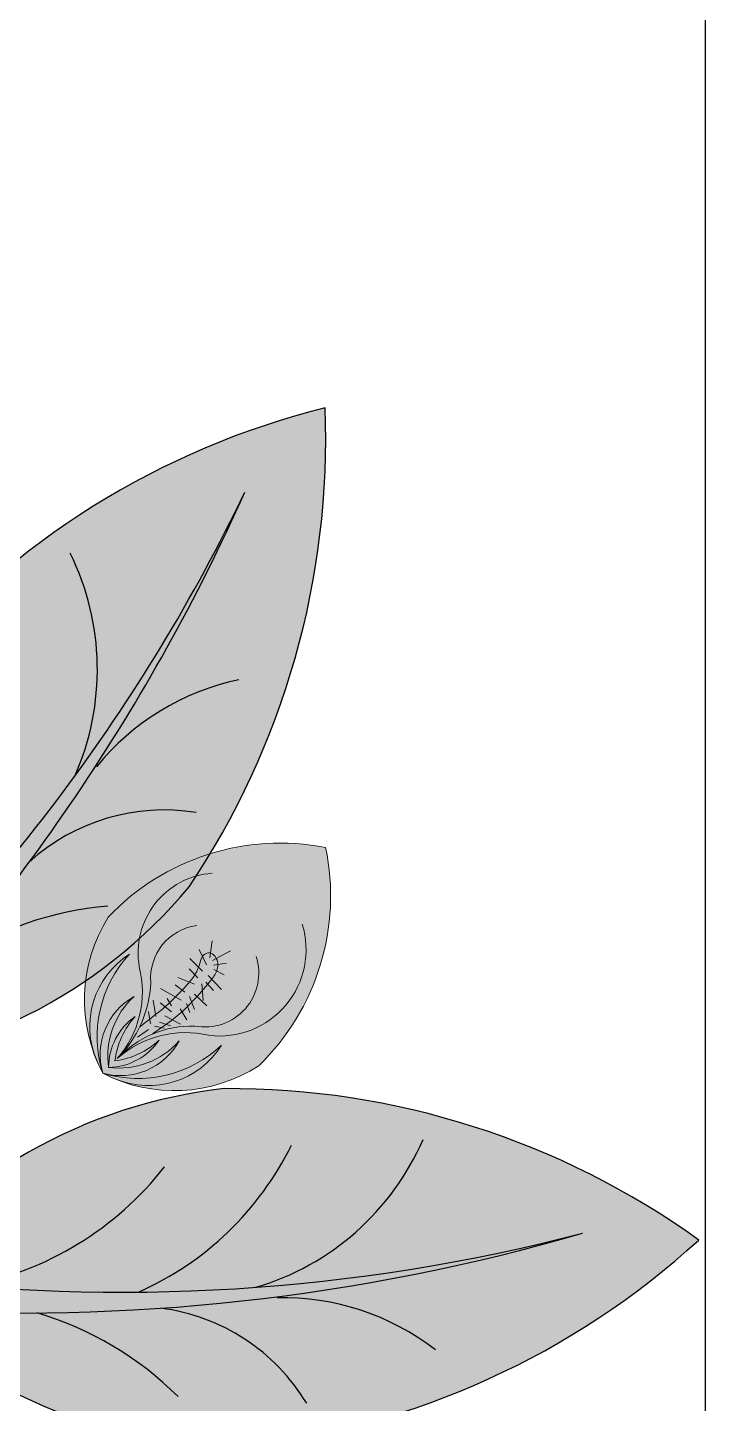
# Model space of a CAD drawing. Header units: inches. Extents: x 9636 to 21597, y -10243 to 557.
# Drawn here: x 15052.86 to 15058.19, y -8351.36 to -8340.56 of the extents above; entities that cross this region are included whole.
import ezdxf

# ---------------------------------------------------------------- set-up
doc = ezdxf.new("R2010")
doc.units = ezdxf.units.IN
doc.header["$MEASUREMENT"] = 0
doc.layers.add('MESA', color=7, linetype='Continuous')

# ---------------------------------------------------------------- blocks, each defined once
blk = doc.blocks.new('FF')
at = {"layer": 'MESA', "ltscale": 0.8}
h = blk.add_hatch(color=85, dxfattribs=at)
h.dxf.hatch_style = 1
h.set_gradient(color1=(103, 159, 96), color2=(179, 207, 175), one_color=1, tint=0.75, name='INVCURVED')
h.paths.add_polyline_path([(15051.88542199361, -8345.614048380927, 0.1995123331975758), (15051.27752440567, -8348.611044053774, 0.0967495278531692), (15054.57163339179, -8344.203401892313, -0.08665420676483183), (15051.5292811699, -8348.70885544799, 0.1924888780828612), (15054.13263042975, -8347.30402121665, 0.1586077411667837), (15055.20232684292, -8343.542536037734, 0.1586077411660197)])
h = blk.add_hatch(color=85, dxfattribs=at)
h.dxf.hatch_style = 1
h.set_gradient(color1=(103, 159, 96), color2=(52, 80, 48), one_color=1, tint=0.25)
h.paths.add_polyline_path([(15054.57163339179, -8344.20340189233, -0.09674952785286056), (15051.27752440567, -8348.611044053774, 0.007527451123012324), (15051.30238952974, -8348.728401659633, 0.01429188129494994), (15051.5292811699, -8348.70885544799, 0.08665420676455064)])
h = blk.add_hatch(color=7, dxfattribs=at)
h.dxf.hatch_style = 1
h.set_gradient(color1=(237, 238, 238), one_color=1, tint=1)
h.paths.add_polyline_path([(15055.20557432329, -8346.994223635578, 0.2569091805170801), (15053.49838294228, -8347.54207984482, 0.2403030205165218), (15053.39963460802, -8348.646904948848, -0.3583807301859824), (15053.66511874214, -8347.83192821943, 0.2702333190890776), (15053.45588036167, -8348.76731827777, -0.3489770048102109), (15053.70259644614, -8348.164127584676, 0.2509502793129825), (15053.50138600015, -8348.721204039883, -0.2453890551403372), (15053.70910912176, -8348.321661415132, 0.1532458537889449), (15053.55136303443, -8348.670558604923, 0.1518402250092038), (15053.89553800451, -8348.510558246868, 0.00137366511991412), (15053.89813382123, -8348.508191432978, -0.245389055139057), (15053.50138600013, -8348.721204039859, 0.2509502793127925), (15054.05574026911, -8348.512610739432, -0.3489770048638718), (15053.45588036167, -8348.767318277844, 0.2702333191166405), (15054.3884082003, -8348.545671957214, -0.358380731124288), (15053.57703027227, -8348.821959408671, 0.240303021013481), (15054.68044603714, -8348.708542485881, 0.2569091805174252)])
edge = h.paths.add_edge_path(flags=16)
edge.add_arc((15052.91726097226, -8348.007398465908), 0.9171471623533068, 315.2966197899221, 316.79598047568714, ccw=False)
edge.add_arc((15054.16010170847, -8349.205656410028), 0.8094255828753036, 135.1968424635416, 136.8957578018948, ccw=False)
edge.add_arc((15052.91726097226, -8348.007398465903), 0.9171471623533068, 316.7959804753319, 334.3550530994097)
edge.add_spline(control_points=[(15053.74540251649, -8348.403257391912), (15053.74812552613, -8348.401021095298), (15053.77362410546, -8348.380234269165), (15053.79981381828, -8348.360312963721), (15053.82320254267, -8348.342611383925)], knot_values=[0.2471511740125481, 0.2471511740125481, 0.2471511740125481, 0.2471511740125481, 0.247785628570655, 0.2530743171580143, 0.2530743171580143, 0.2530743171580143, 0.2530743171580143], degree=3, periodic=0)
edge.add_spline(control_points=[(15053.82320254267, -8348.342611383925), (15053.83874749515, -8348.330846303783), (15053.85429435141, -8348.319119153486), (15053.86968260524, -8348.307252552722)], knot_values=[0.2436361292652643, 0.2436361292652643, 0.2436361292652643, 0.2436361292652643, 0.2471511740125481, 0.2471511740125481, 0.2471511740125481, 0.2471511740125481], degree=3, periodic=0)
edge.add_spline(control_points=[(15053.86968260524, -8348.307252552722), (15053.88727052974, -8348.293689683233), (15053.91281981182, -8348.273484798263), (15053.93740356832, -8348.252314008841), (15053.94517942354, -8348.245453293526)], knot_values=[0.2377304945037521, 0.2377304945037521, 0.2377304945037521, 0.2377304945037521, 0.2417479965750198, 0.2436361292652643, 0.2436361292652643, 0.2436361292652643, 0.2436361292652643], degree=3, periodic=0)
edge.add_spline(control_points=[(15053.94517942354, -8348.245453293526), (15053.95717255743, -8348.234871630793), (15053.96896588308, -8348.224070991666), (15053.98061334235, -8348.213075896007)], knot_values=[0.2348183224622999, 0.2348183224622999, 0.2348183224622999, 0.2348183224622999, 0.2377304945037521, 0.2377304945037521, 0.2377304945037521, 0.2377304945037521], degree=3, periodic=0)
edge.add_spline(control_points=[(15053.98061334235, -8348.213075896007), (15053.99616135473, -8348.198398713674), (15054.01144944541, -8348.183375026028), (15054.02660592335, -8348.168063157294)], knot_values=[0.2309309092598198, 0.2309309092598198, 0.2309309092598198, 0.2309309092598198, 0.2348183224622999, 0.2348183224622999, 0.2348183224622999, 0.2348183224622999], degree=3, periodic=0)
edge.add_spline(control_points=[(15054.02660592335, -8348.168063157294), (15054.04399488803, -8348.150495913393), (15054.06121061248, -8348.132549340227), (15054.07844686523, -8348.114311517389)], knot_values=[0.2264708961110354, 0.2264708961110354, 0.2264708961110354, 0.2264708961110354, 0.2309309092598199, 0.2309309092598199, 0.2309309092598199, 0.2309309092598199], degree=3, periodic=0)
edge.add_spline(control_points=[(15054.07844686523, -8348.114311517389), (15054.08251726973, -8348.110004588425), (15054.10163251347, -8348.089708020501), (15054.12082923912, -8348.069079010753), (15054.13510278769, -8348.052356694994)], knot_values=[0.2215260703448321, 0.2215260703448321, 0.2215260703448321, 0.2215260703448321, 0.222579318859487, 0.2264708961110354, 0.2264708961110354, 0.2264708961110354, 0.2264708961110354], degree=3, periodic=0)
edge.add_spline(control_points=[(15054.13510278769, -8348.052356694994), (15054.15108863577, -8348.033628317951), (15054.16602804185, -8348.01428872747), (15054.1786781335, -8347.993942638886)], knot_values=[0.2171676473178, 0.2171676473178, 0.2171676473178, 0.2171676473178, 0.2215260703448321, 0.2215260703448321, 0.2215260703448321, 0.2215260703448321], degree=3, periodic=0)
edge.add_spline(control_points=[(15054.1786781335, -8347.993942638886), (15054.18825377579, -8347.978541417178), (15054.19828162879, -8347.95915290568), (15054.20558417789, -8347.93866274335), (15054.20681327073, -8347.935030199844)], knot_values=[0.2131642620453263, 0.2131642620453263, 0.2131642620453263, 0.2131642620453263, 0.2164634238997696, 0.2171676473178, 0.2171676473178, 0.2171676473178, 0.2171676473178], degree=3, periodic=0)
edge.add_spline(control_points=[(15054.20681327073, -8347.935030199844), (15054.21308652645, -8347.916489798696), (15054.22032248786, -8347.88760248818), (15054.23292948126, -8347.858830578856), (15054.23844886624, -8347.850425772296)], knot_values=[0.2077773224475375, 0.2077773224475375, 0.2077773224475375, 0.2077773224475375, 0.2113716592103856, 0.2131642620453263, 0.2131642620453263, 0.2131642620453263, 0.2131642620453263], degree=3, periodic=0)
edge.add_spline(control_points=[(15054.23844886624, -8347.850425772296), (15054.2432194192, -8347.843161271814), (15054.25932399408, -8347.82529250097), (15054.28684435077, -8347.820093966606), (15054.30193273473, -8347.823808330255)], knot_values=[0.203445163018474, 0.203445163018474, 0.203445163018474, 0.203445163018474, 0.2049945578871382, 0.2077773224475375, 0.2077773224475375, 0.2077773224475375, 0.2077773224475375], degree=3, periodic=0)
edge.add_spline(control_points=[(15054.30193273473, -8347.823808330255), (15054.30284848791, -8347.824033764624), (15054.32132075356, -8347.829158644381), (15054.3363891149, -8347.846688536072), (15054.34623337828, -8347.864613993075), (15054.34704464832, -8347.86616411484)], knot_values=[0.1996944706411438, 0.1996944706411438, 0.1996944706411438, 0.1996944706411438, 0.1998633638435843, 0.2031371852270858, 0.203445163018474, 0.203445163018474, 0.203445163018474, 0.203445163018474], degree=3, periodic=0)
edge.add_spline(control_points=[(15054.34704464832, -8347.86616411484), (15054.35269988579, -8347.876969772926), (15054.35809974625, -8347.892343988915), (15054.35929970996, -8347.9085567416), (15054.3593515848, -8347.912947736973)], knot_values=[0.1967564236367511, 0.1967564236367511, 0.1967564236367511, 0.1967564236367511, 0.1989032889930779, 0.1996944706411438, 0.1996944706411438, 0.1996944706411438, 0.1996944706411438], degree=3, periodic=0)
edge.add_spline(control_points=[(15054.3593515848, -8347.912947736973), (15054.35949751907, -8347.925300483728), (15054.3566986797, -8347.942857558135), (15054.35114985077, -8347.95924722708), (15054.34937480813, -8347.963835702181)], knot_values=[0.1936429904609736, 0.1936429904609736, 0.1936429904609736, 0.1936429904609736, 0.1958687424163022, 0.1967564236367511, 0.1967564236367511, 0.1967564236367511, 0.1967564236367511], degree=3, periodic=0)
edge.add_spline(control_points=[(15054.34937480813, -8347.963835702181), (15054.34036133306, -8347.9871354838), (15054.3263714148, -8348.008258043708), (15054.31140478719, -8348.02857299115)], knot_values=[0.1891354409754396, 0.1891354409754396, 0.1891354409754396, 0.1891354409754396, 0.1936429904609736, 0.1936429904609736, 0.1936429904609736, 0.1936429904609736], degree=3, periodic=0)
edge.add_spline(control_points=[(15054.31140478719, -8348.02857299115), (15054.3100438738, -8348.030420226527), (15054.29987994802, -8348.044085268788), (15054.289436635, -8348.05743899329), (15054.28022770611, -8348.0688049544)], knot_values=[0.1860923947748148, 0.1860923947748148, 0.1860923947748148, 0.1860923947748148, 0.186502265629451, 0.1891354409754396, 0.1891354409754396, 0.1891354409754396, 0.1891354409754396], degree=3, periodic=0)
edge.add_spline(control_points=[(15054.28022770611, -8348.0688049544), (15054.2662046486, -8348.08611267043), (15054.25178220695, -8348.10298181109), (15054.23709088087, -8348.11956761772)], knot_values=[0.1820826809719926, 0.1820826809719926, 0.1820826809719926, 0.1820826809719926, 0.1860923947748149, 0.1860923947748149, 0.1860923947748149, 0.1860923947748149], degree=3, periodic=0)
edge.add_spline(control_points=[(15054.23709088087, -8348.11956761772), (15054.2235649811, -8348.134837713611), (15054.20981116471, -8348.149867644863), (15054.19593127325, -8348.164778561331)], knot_values=[0.1783910477803653, 0.1783910477803653, 0.1783910477803653, 0.1783910477803653, 0.1820826809719925, 0.1820826809719925, 0.1820826809719925, 0.1820826809719925], degree=3, periodic=0)
edge.add_spline(control_points=[(15054.19593127325, -8348.164778561331), (15054.19173140526, -8348.169290403584), (15054.17773936866, -8348.18424439156), (15054.16365105727, -8348.199115145024), (15054.15371728895, -8348.209433610407)], knot_values=[0.1746797876871894, 0.1746797876871894, 0.1746797876871894, 0.1746797876871894, 0.175796826109966, 0.1783910477803653, 0.1783910477803653, 0.1783910477803653, 0.1783910477803653], degree=3, periodic=0)
edge.add_spline(control_points=[(15054.15371728895, -8348.209433610407), (15054.14293645675, -8348.22063194324), (15054.13205451448, -8348.231740296895), (15054.12102186135, -8348.242713005944)], knot_values=[0.171864353741853, 0.171864353741853, 0.171864353741853, 0.171864353741853, 0.1746797876871893, 0.1746797876871893, 0.1746797876871893, 0.1746797876871893], degree=3, periodic=0)
edge.add_spline(control_points=[(15054.12102186135, -8348.242713005944), (15054.10689696305, -8348.25676115896), (15054.09252503158, -8348.270586974202), (15054.07780197796, -8348.284094621204)], knot_values=[0.1682598066156458, 0.1682598066156458, 0.1682598066156458, 0.1682598066156458, 0.171864353741853, 0.171864353741853, 0.171864353741853, 0.171864353741853], degree=3, periodic=0)
edge.add_spline(control_points=[(15054.07780197796, -8348.284094621204), (15054.05719185356, -8348.303003353878), (15054.03221240021, -8348.324449112213), (15054.00589371605, -8348.344675630786), (15054.00199125261, -8348.347632396244)], knot_values=[0.1623418216133556, 0.1623418216133556, 0.1623418216133556, 0.1623418216133556, 0.1673876610569998, 0.1682598066156458, 0.1682598066156458, 0.1682598066156458, 0.1682598066156458], degree=3, periodic=0)
edge.add_spline(control_points=[(15054.00199125261, -8348.347632396244), (15053.98548805123, -8348.360136317584), (15053.96855876759, -8348.372209992101), (15053.95160128644, -8348.384036601748)], knot_values=[0.1586535887747186, 0.1586535887747186, 0.1586535887747186, 0.1586535887747186, 0.1623418216133555, 0.1623418216133555, 0.1623418216133555, 0.1623418216133555], degree=3, periodic=0)
edge.add_spline(control_points=[(15053.95160128644, -8348.384036601748), (15053.93955302801, -8348.39243938564), (15053.92749053527, -8348.400717449313), (15053.91555651547, -8348.408936493695)], knot_values=[0.1560331062850654, 0.1560331062850654, 0.1560331062850654, 0.1560331062850654, 0.1586535887747186, 0.1586535887747186, 0.1586535887747186, 0.1586535887747186], degree=3, periodic=0)
edge.add_spline(control_points=[(15053.91555651547, -8348.408936493695), (15053.89702727195, -8348.42169771561), (15053.8721611712, -8348.438920106364), (15053.84886690873, -8348.456335541201), (15053.84271640864, -8348.461051584749)], knot_values=[0.1504801710943955, 0.1504801710943955, 0.1504801710943955, 0.1504801710943955, 0.1545488385723417, 0.1560331062850654, 0.1560331062850654, 0.1560331062850654, 0.1560331062850654], degree=3, periodic=0)
edge.add_arc((15054.16010170846, -8349.205656410031), 0.8094255828753039, 113.0859640367156, 135.1968424631406)
at = {"layer": 'MESA', "lineweight": 5, "ltscale": 0.8}
h = blk.add_hatch(color=83, dxfattribs=at)
h.dxf.hatch_style = 1
h.set_gradient(color1=(117, 211, 105), one_color=1, tint=1)
h.paths.add_polyline_path([(15053.66511874214, -8347.83192821943, 0.3583807301414101), (15053.39963460798, -8348.64690494875, 0.02724021252780064), (15053.4558803617, -8348.76731827788, -0.27023331912118)])
h.paths.add_polyline_path([(15053.50138600015, -8348.72120403986, -0.2509502793036039), (15053.70259644614, -8348.164127584676, 0.3489770048638718), (15053.4558803617, -8348.767318277867, 0.3489770048564635), (15054.05574026911, -8348.512610739432, -0.2509502793046178)])
h.paths.add_polyline_path([(15053.70910912176, -8348.321661415132, 0.2453890551401661), (15053.50138600015, -8348.72120403988, 0.2453890551330679), (15053.89813382123, -8348.508191432978, -0.1532458537798691), (15053.55136303444, -8348.670558604903, -0.1532458537804744)], flags=17)
h.paths.add_polyline_path([(15053.45588036167, -8348.767318277842, 0.02724021243329556), (15053.57703027405, -8348.821959409346, 0.3583807303279284), (15054.3884082003, -8348.545671957214, -0.2702333191168038)])
h = blk.add_hatch(color=95, dxfattribs=at)
h.dxf.hatch_style = 1
h.set_gradient(color1=(68, 182, 53), color2=(121, 213, 109), one_color=1, tint=0.6299999952316284, name='CYLINDER')
edge = h.paths.add_edge_path()
edge.add_spline(control_points=[(15054.34937480813, -8347.963835702181), (15054.35114985077, -8347.95924722708), (15054.3566986797, -8347.942857558135), (15054.35949751907, -8347.925300483728), (15054.3593515848, -8347.912947736973)], knot_values=[0.1936429904609736, 0.1936429904609736, 0.1936429904609736, 0.1936429904609736, 0.1945306716814224, 0.1967564236367511, 0.1967564236367511, 0.1967564236367511, 0.1967564236367511], degree=3, periodic=0)
edge.add_spline(control_points=[(15054.3593515848, -8347.912947736973), (15054.35929970996, -8347.9085567416), (15054.35809974625, -8347.892343988915), (15054.35269988579, -8347.876969772926), (15054.34704464832, -8347.86616411484)], knot_values=[0.1967564236367511, 0.1967564236367511, 0.1967564236367511, 0.1967564236367511, 0.197547605284817, 0.1996944706411439, 0.1996944706411439, 0.1996944706411439, 0.1996944706411439], degree=3, periodic=0)
edge.add_spline(control_points=[(15054.34704464832, -8347.86616411484), (15054.34623337828, -8347.864613993075), (15054.3363891149, -8347.846688536072), (15054.32132075356, -8347.829158644381), (15054.30284848791, -8347.824033764624), (15054.30193273473, -8347.823808330255)], knot_values=[0.1996944706411439, 0.1996944706411439, 0.1996944706411439, 0.1996944706411439, 0.2000024484325321, 0.2032762698160336, 0.2034451630184741, 0.2034451630184741, 0.2034451630184741, 0.2034451630184741], degree=3, periodic=0)
edge.add_spline(control_points=[(15054.30193273473, -8347.823808330255), (15054.28684435077, -8347.820093966606), (15054.25932399408, -8347.82529250097), (15054.2432194192, -8347.843161271814), (15054.23844886624, -8347.850425772296)], knot_values=[0.2034451630184741, 0.2034451630184741, 0.2034451630184741, 0.2034451630184741, 0.2062279275788734, 0.2077773224475375, 0.2077773224475375, 0.2077773224475375, 0.2077773224475375], degree=3, periodic=0)
edge.add_spline(control_points=[(15054.23844886624, -8347.850425772296), (15054.23292948126, -8347.858830578856), (15054.22032248786, -8347.88760248818), (15054.21308652645, -8347.916489798696), (15054.20681327073, -8347.935030199844)], knot_values=[0.2077773224475375, 0.2077773224475375, 0.2077773224475375, 0.2077773224475375, 0.2095699252824783, 0.2131642620453263, 0.2131642620453263, 0.2131642620453263, 0.2131642620453263], degree=3, periodic=0)
edge.add_spline(control_points=[(15054.20681327073, -8347.935030199844), (15054.20558417789, -8347.93866274335), (15054.19828162879, -8347.95915290568), (15054.18825377579, -8347.978541417178), (15054.1786781335, -8347.993942638886)], knot_values=[0.2131642620453263, 0.2131642620453263, 0.2131642620453263, 0.2131642620453263, 0.2138684854633567, 0.2171676473178, 0.2171676473178, 0.2171676473178, 0.2171676473178], degree=3, periodic=0)
edge.add_spline(control_points=[(15054.1786781335, -8347.993942638886), (15054.16602804185, -8348.01428872747), (15054.15108863577, -8348.033628317951), (15054.13510278769, -8348.052356694994)], knot_values=[0.2171676473178, 0.2171676473178, 0.2171676473178, 0.2171676473178, 0.2215260703448321, 0.2215260703448321, 0.2215260703448321, 0.2215260703448321], degree=3, periodic=0)
edge.add_spline(control_points=[(15054.13510278769, -8348.052356694994), (15054.12082923912, -8348.069079010753), (15054.10163251347, -8348.089708020501), (15054.08251726973, -8348.110004588425), (15054.07844686523, -8348.114311517389)], knot_values=[0.2215260703448321, 0.2215260703448321, 0.2215260703448321, 0.2215260703448321, 0.2254176475963806, 0.2264708961110354, 0.2264708961110354, 0.2264708961110354, 0.2264708961110354], degree=3, periodic=0)
edge.add_spline(control_points=[(15054.07844686523, -8348.114311517389), (15054.06121061248, -8348.132549340227), (15054.04399488803, -8348.150495913393), (15054.02660592335, -8348.168063157294)], knot_values=[0.2264708961110354, 0.2264708961110354, 0.2264708961110354, 0.2264708961110354, 0.2309309092598199, 0.2309309092598199, 0.2309309092598199, 0.2309309092598199], degree=3, periodic=0)
edge.add_spline(control_points=[(15054.02660592335, -8348.168063157294), (15054.01144944541, -8348.183375026028), (15053.99616135473, -8348.198398713674), (15053.98061334235, -8348.213075896007)], knot_values=[0.2309309092598199, 0.2309309092598199, 0.2309309092598199, 0.2309309092598199, 0.2348183224622999, 0.2348183224622999, 0.2348183224622999, 0.2348183224622999], degree=3, periodic=0)
edge.add_spline(control_points=[(15053.98061334235, -8348.213075896007), (15053.96896588308, -8348.224070991666), (15053.95717255743, -8348.234871630793), (15053.94517942354, -8348.245453293526)], knot_values=[0.2348183224622999, 0.2348183224622999, 0.2348183224622999, 0.2348183224622999, 0.2377304945037521, 0.2377304945037521, 0.2377304945037521, 0.2377304945037521], degree=3, periodic=0)
edge.add_spline(control_points=[(15053.94517942354, -8348.245453293526), (15053.93740356832, -8348.252314008841), (15053.91281981182, -8348.273484798263), (15053.88727052974, -8348.293689683233), (15053.86968260524, -8348.307252552722)], knot_values=[0.2377304945037521, 0.2377304945037521, 0.2377304945037521, 0.2377304945037521, 0.2396186271939966, 0.2436361292652643, 0.2436361292652643, 0.2436361292652643, 0.2436361292652643], degree=3, periodic=0)
edge.add_spline(control_points=[(15053.86968260524, -8348.307252552722), (15053.85429435141, -8348.319119153486), (15053.83874749515, -8348.330846303783), (15053.82320254267, -8348.342611383925)], knot_values=[0.2436361292652643, 0.2436361292652643, 0.2436361292652643, 0.2436361292652643, 0.2471511740125481, 0.2471511740125481, 0.2471511740125481, 0.2471511740125481], degree=3, periodic=0)
edge.add_spline(control_points=[(15053.82320254267, -8348.342611383925), (15053.79981381828, -8348.360312963721), (15053.77362410546, -8348.380234269165), (15053.74812552613, -8348.401021095298), (15053.74540251649, -8348.403257391912)], knot_values=[0.2471511740125481, 0.2471511740125481, 0.2471511740125481, 0.2471511740125481, 0.2524398625999075, 0.2530743171580144, 0.2530743171580144, 0.2530743171580144, 0.2530743171580144], degree=3, periodic=0)
edge.add_arc((15053.00822552043, -8348.068982279607), 0.8094255828753038, 316.89575779507607, 335.60794213313693, ccw=False)
edge.add_arc((15054.16010170846, -8349.205656410031), 0.8094255828753039, 113.08596403641761, 133.8654235718246, ccw=False)
edge.add_spline(control_points=[(15053.84271640864, -8348.461051584749), (15053.84886690873, -8348.456335541201), (15053.8721611712, -8348.438920106364), (15053.89702727195, -8348.42169771561), (15053.91555651547, -8348.408936493695)], knot_values=[0.1504801710943955, 0.1504801710943955, 0.1504801710943955, 0.1504801710943955, 0.1519644388071193, 0.1560331062850654, 0.1560331062850654, 0.1560331062850654, 0.1560331062850654], degree=3, periodic=0)
edge.add_spline(control_points=[(15053.91555651547, -8348.408936493695), (15053.92749053527, -8348.400717449313), (15053.93955302801, -8348.39243938564), (15053.95160128644, -8348.384036601748)], knot_values=[0.1560331062850654, 0.1560331062850654, 0.1560331062850654, 0.1560331062850654, 0.1586535887747186, 0.1586535887747186, 0.1586535887747186, 0.1586535887747186], degree=3, periodic=0)
edge.add_spline(control_points=[(15053.95160128644, -8348.384036601748), (15053.96855876759, -8348.372209992101), (15053.98548805123, -8348.360136317584), (15054.00199125261, -8348.347632396244)], knot_values=[0.1586535887747186, 0.1586535887747186, 0.1586535887747186, 0.1586535887747186, 0.1623418216133556, 0.1623418216133556, 0.1623418216133556, 0.1623418216133556], degree=3, periodic=0)
edge.add_spline(control_points=[(15054.00199125261, -8348.347632396244), (15054.00589371605, -8348.344675630786), (15054.03221240021, -8348.324449112213), (15054.05719185356, -8348.303003353878), (15054.07780197796, -8348.284094621204)], knot_values=[0.1623418216133556, 0.1623418216133556, 0.1623418216133556, 0.1623418216133556, 0.1632139671720015, 0.1682598066156458, 0.1682598066156458, 0.1682598066156458, 0.1682598066156458], degree=3, periodic=0)
edge.add_spline(control_points=[(15054.07780197796, -8348.284094621204), (15054.09252503158, -8348.270586974202), (15054.10689696305, -8348.25676115896), (15054.12102186135, -8348.242713005944)], knot_values=[0.1682598066156458, 0.1682598066156458, 0.1682598066156458, 0.1682598066156458, 0.171864353741853, 0.171864353741853, 0.171864353741853, 0.171864353741853], degree=3, periodic=0)
edge.add_spline(control_points=[(15054.12102186135, -8348.242713005944), (15054.13205451448, -8348.231740296895), (15054.14293645675, -8348.22063194324), (15054.15371728895, -8348.209433610407)], knot_values=[0.171864353741853, 0.171864353741853, 0.171864353741853, 0.171864353741853, 0.1746797876871894, 0.1746797876871894, 0.1746797876871894, 0.1746797876871894], degree=3, periodic=0)
edge.add_spline(control_points=[(15054.15371728895, -8348.209433610407), (15054.16365105727, -8348.199115145024), (15054.17773936866, -8348.18424439156), (15054.19173140526, -8348.169290403584), (15054.19593127325, -8348.164778561331)], knot_values=[0.1746797876871894, 0.1746797876871894, 0.1746797876871894, 0.1746797876871894, 0.1772740093575887, 0.1783910477803653, 0.1783910477803653, 0.1783910477803653, 0.1783910477803653], degree=3, periodic=0)
edge.add_spline(control_points=[(15054.19593127325, -8348.164778561331), (15054.20981116471, -8348.149867644863), (15054.2235649811, -8348.134837713611), (15054.23709088087, -8348.11956761772)], knot_values=[0.1783910477803653, 0.1783910477803653, 0.1783910477803653, 0.1783910477803653, 0.1820826809719925, 0.1820826809719925, 0.1820826809719925, 0.1820826809719925], degree=3, periodic=0)
edge.add_spline(control_points=[(15054.23709088087, -8348.11956761772), (15054.25178220695, -8348.10298181109), (15054.2662046486, -8348.08611267043), (15054.28022770611, -8348.0688049544)], knot_values=[0.1820826809719925, 0.1820826809719925, 0.1820826809719925, 0.1820826809719925, 0.1860923947748148, 0.1860923947748148, 0.1860923947748148, 0.1860923947748148], degree=3, periodic=0)
edge.add_spline(control_points=[(15054.28022770611, -8348.0688049544), (15054.289436635, -8348.05743899329), (15054.29987994802, -8348.044085268788), (15054.3100438738, -8348.030420226527), (15054.31140478719, -8348.02857299115)], knot_values=[0.1860923947748148, 0.1860923947748148, 0.1860923947748148, 0.1860923947748148, 0.1887255701208035, 0.1891354409754396, 0.1891354409754396, 0.1891354409754396, 0.1891354409754396], degree=3, periodic=0)
edge.add_spline(control_points=[(15054.31140478719, -8348.02857299115), (15054.3263714148, -8348.008258043708), (15054.34036133306, -8347.9871354838), (15054.34937480813, -8347.963835702181)], knot_values=[0.1891354409754396, 0.1891354409754396, 0.1891354409754396, 0.1891354409754396, 0.1936429904609736, 0.1936429904609736, 0.1936429904609736, 0.1936429904609736], degree=3, periodic=0)
at = {"layer": 'MESA', "ltscale": 0.8}
h = blk.add_hatch(color=85, dxfattribs=at)
h.dxf.hatch_style = 1
h.set_gradient(color1=(103, 159, 96), color2=(179, 207, 175), one_color=1, tint=0.75, name='INVCURVED')
h.paths.add_polyline_path([(15054.40990926659, -8348.888064614177, 0.1995123331975758), (15051.7314114962, -8350.363589007218, 0.0967495278531692), (15057.22348510952, -8350.02360244608, -0.08665420676483183), (15051.8197163903, -8350.618835521103, 0.1924888780828612), (15054.57524899609, -8351.694951985412, 0.1586077411667837), (15058.1354470598, -8350.07692512695, 0.1586077411660197)])
h = blk.add_hatch(color=85, dxfattribs=at)
h.dxf.hatch_style = 1
h.set_gradient(color1=(103, 159, 96), color2=(52, 80, 48), one_color=1, tint=0.25)
h.paths.add_polyline_path([(15057.22348510951, -8350.023602446083, -0.09674952785286056), (15051.7314114962, -8350.363589007216, 0.007527451123012324), (15051.65801466464, -8350.4584783489, 0.01429188129494994), (15051.8197163903, -8350.618835521103, 0.08665420676455064)])
at = {"color": 252, "true_color": 0x939598}
blk.add_line((15058.18870581787, -8358.470320095861), (15058.18870581787, -8262.470320095861), dxfattribs=at)
at = {"layer": 'MESA', "lineweight": 9, "ltscale": 0.8}
for p, q in [((15054.29728426878, -8347.859907205504), (15054.3143340078, -8347.727503008693)), ((15054.27074751184, -8347.915604675249), (15054.21168611843, -8347.796418352273)), ((15054.3179816273, -8347.881662825903), (15054.45886146807, -8347.806534505778)), ((15054.20173623424, -8348.017893779297), (15054.13336320566, -8347.946872665003)), ((15054.23844364657, -8347.966243128838), (15054.13799314526, -8347.867118337987)), ((15054.32446483517, -8347.91870794591), (15054.42625505188, -8347.901901194859)), ((15054.32731429115, -8347.951776721631), (15054.40765240778, -8347.995692092563)), ((15054.0986894875, -8348.130039895603), (15054.02419764532, -8348.072160246833)), ((15054.17574464887, -8348.068814203569), (15054.04584805828, -8348.016213899598)), ((15054.23205849182, -8348.065600053098), (15054.24413270791, -8348.19508448409)), ((15054.26451273471, -8348.051416883342), (15054.3239128824, -8348.117141087507)), ((15054.28375270622, -8347.999042459236), (15054.38725185966, -8348.10957247892)), ((15054.07230282512, -8348.193479889287), (15053.90977861064, -8348.10308351138)), ((15053.99490070684, -8348.237477268278), (15053.96084360356, -8348.179311183376)), ((15054.13690873215, -8348.164857569735), (15054.17557346407, -8348.267395859166)), ((15054.17516106928, -8348.145226260647), (15054.27345606517, -8348.237757528921)), ((15053.82955758683, -8348.380166162133), (15053.81323140134, -8348.283687481724)), ((15053.87187383766, -8348.321460434758), (15053.8519746153, -8348.192434503537)), ((15053.99541684831, -8348.285566164124), (15053.90624864207, -8348.21436839205)), ((15054.06427418567, -8348.261139166021), (15054.11551784781, -8348.34809508347)), ((15054.1127273311, -8348.21979752054), (15054.13786947821, -8348.289258296269)), ((15053.86223479196, -8348.396783028751), (15053.93872000866, -8348.41421608115)), ((15053.90023850642, -8348.367313065184), (15053.98802702392, -8348.395896690941)), ((15053.9434958945, -8348.315507909378), (15054.06502930816, -8348.382251642599)), ((15053.81409883404, -8348.422957718234), (15053.72800184148, -8348.485340634534))]:
    blk.add_line(p, q, dxfattribs=at)
at = {"layer": 'MESA', "ltscale": 0.8}
for centre, radius, start, end in [((15056.72688506927, -8349.674927765689), 6.319058956098188, 103.9611246438063, 140.0110473186703), ((15048.88771708803, -8343.779621958836), 6.319058956098188, 326.1002727560085, 2.150195430876432), ((15041.64187641144, -8337.974947781526), 14.35173356013966, 312.1746390647441, 334.2791991474743), ((15040.14969201462, -8337.74475890752), 15.80210309711159, 316.0653224430438, 335.8755180411663), ((15051.34701516664, -8345.59644445242), 2.065848519000599, 336.0569349696952, 26.24673212483268), ((15054.92357619402, -8347.586844161639), 1.950820781638063, 101.8583411240789, 141.0666904476917), ((15053.93669085646, -8348.272592413652), 1.572933728666908, 80.79321796591819, 132.2904060939428), ((15051.07399408394, -8344.750548861113), 3.984404267435025, 273.2861304575731, 320.1435160737311), ((15053.7149695256, -8350.072509093388), 2.626268319175574, 94.80845471971091, 123.1617193241429), ((15054.84597781342, -8352.848534483877), 3.984404267435025, 96.28325701747173, 143.1406426336272), ((15054.44591826619, -8355.207020971251), 6.319058956098187, 54.2765776603253, 90.32650033519225), ((15052.74573583197, -8348.25420810261), 2.441882590502835, 293.9345297084062, 333.8250197683274), ((15054.07498538548, -8348.46614305336), 2.065848519000598, 286.3723879862166, 336.5621851413532), ((15051.92148677514, -8347.91639512136), 2.567728008596801, 281.0122542636539, 321.8531218482085), ((15053.60714915459, -8336.13496066791), 14.35173356013965, 262.4900920812651, 284.5946521639958), ((15052.81723023878, -8334.848248074408), 15.80210309711159, 266.3807754595645, 286.1909710576899), ((15053.86914670696, -8345.41546748046), 6.319058956098187, 276.4157257725352, 312.4656484473996), ((15054.54333218023, -8347.710675553835), 3.984404267435025, 223.601583474098, 270.4589690902536), ((15054.87133654983, -8352.481028432556), 1.950820781638063, 52.17379414060429, 91.38214346421408), ((15052.19406928618, -8353.167687176694), 2.626268319175574, 45.12390773623756, 73.47717234066614), ((15053.70994739368, -8352.172210423685), 1.572933728666908, 31.10867098244264, 82.60585911046604)]:
    blk.add_arc(centre, radius, start, end, dxfattribs=at)
at = {"layer": 'MESA', "lineweight": 9, "ltscale": 0.8}
for centre, radius, start, end in [((15054.84991376255, -8348.819782528524), 1.859881637654606, 78.97557023058128, 136.6084267142697), ((15053.38490138309, -8347.37410486821), 1.859881637654606, 314.1527546524989, 11.7856111361844), ((15054.36063323168, -8347.822596415534), 0.6275826544988439, 94.32518248720466, 189.9139365474359), ((15054.53204382992, -8348.191293154901), 1.22062801566705, 147.8682266257814, 208.158273484619), ((15054.24651716644, -8348.019680727351), 0.415036089100502, 97.35177367828848, 185.0655762248186), ((15054.37353728485, -8347.796452158718), 0.6785626879102677, 262.8153904271867, 17.11279855609607), ((15054.25796084544, -8347.981532407746), 0.4225737849367597, 259.0576085755519, 18.22205404583335), ((15052.96503797406, -8348.125790513788), 0.8015029990256254, 318.9118914097313, 14.0915857635454), ((15052.91726097226, -8348.007398465901), 0.9171471623543405, 315.2966198014826, 356.9419168071859), ((15054.16010170846, -8349.205656410031), 0.8094255828754773, 88.75086048170066, 136.8957577878545), ((15054.10387222229, -8349.249594827355), 0.8015029990257639, 76.66959560328063, 131.8492899570416), ((15054.01755811141, -8347.683597438307), 1.22062801566705, 242.6029078821483, 302.8929547409851)]:
    blk.add_arc(centre, radius, start, end, dxfattribs=at)
at = {"layer": 'MESA', "color": 62, "lineweight": 5, "ltscale": 0.8}
for centre, radius, start, end in [((15054.02787190471, -8348.40082747754), 0.6747119554527161, 122.5232308898513, 203.7455968374003), ((15054.36266027651, -8348.479059420066), 0.9514951303138118, 137.1469517012397, 197.6350887666619), ((15053.9587269787, -8348.62094073605), 0.5237185360253557, 119.2789102937542, 196.230161577263), ((15054.12200856085, -8348.630490875537), 0.6272170605417642, 131.9658345914198, 188.3157395054348), ((15053.98778688244, -8348.720315792967), 0.4864016933210396, 124.9553202783475, 180.1046312714758), ((15054.18604815716, -8348.74740805233), 0.6393207665795722, 138.245836345151, 173.0960756546453), ((15053.49581246414, -8348.234834280353), 0.4864016933210396, 270.6565500952939, 325.8058610884191), ((15053.466088748, -8348.036950414733), 0.6393207665795722, 277.6651057121197, 312.5153450216122), ((15053.59556480459, -8348.262571448848), 0.5237185360253557, 254.5310197895043, 331.4822710730165), ((15053.73206745522, -8347.856788941484), 0.9514951303138118, 253.1260926001044, 313.6142296655259), ((15053.58384635609, -8348.09943114665), 0.6272170605417642, 262.4454418613363, 318.795346775345), ((15053.81474006732, -8348.190508479327), 0.6747119554527161, 247.0155845293671, 328.2379504769164)]:
    blk.add_arc(centre, radius, start, end, dxfattribs=at)
blk.add_open_spline([(15053.84271640864, -8348.461051584749), (15053.84886690873, -8348.456335541201), (15053.90228449381, -8348.416399077296), (15054.03207543282, -8348.334502714184), (15054.17457054397, -8348.189750643898), (15054.29037723774, -8348.06160868196), (15054.35479193329, -8347.966891190832), (15054.36239820534, -8347.902224832436), (15054.34501412055, -8347.856722501374), (15054.31014103053, -8347.816152629375), (15054.24838004723, -8347.826542574545), (15054.22055366243, -8347.883050855042), (15054.19727845627, -8347.98600892427), (15054.07985706282, -8348.114495691181), (15053.9324414051, -8348.265921120958), (15053.80605101763, -8348.353799361686), (15053.74812552613, -8348.401021095298), (15053.74540251649, -8348.403257391912)], degree=3, knots=[0.1504801710943955, 0.1504801710943955, 0.1504801710943955, 0.1504801710943955, 0.1519644388071193, 0.1632139671720015, 0.1772740093575887, 0.1887255701208035, 0.1945306716814224, 0.197547605284817, 0.2000024484325321, 0.2032762698160336, 0.2062279275788734, 0.2095699252824783, 0.2138684854633567, 0.2254176475963806, 0.2396186271939966, 0.2524398625999075, 0.2530743171580144, 0.2530743171580144, 0.2530743171580144, 0.2530743171580144], dxfattribs=at)

msp = doc.modelspace()

# ---------------------------------------------------------------- block references
at = {"color": 18, "true_color": 0x000000}
msp.add_blockref('FF', (0, 0), dxfattribs=at)

doc.saveas('drawing.dxf')
